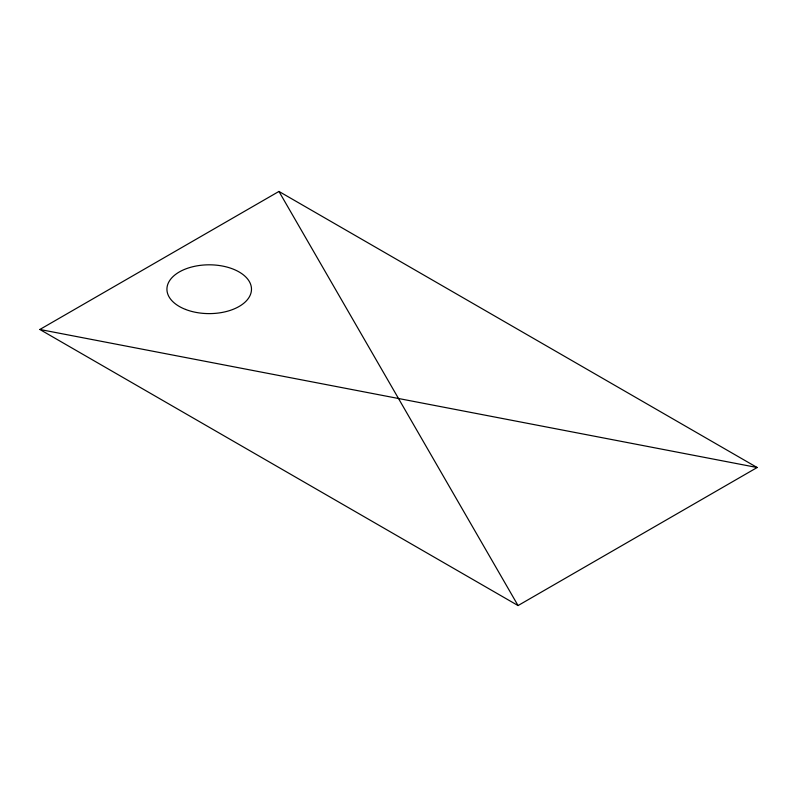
<?xml version="1.0" encoding="UTF-8"?>
<svg xmlns="http://www.w3.org/2000/svg" width="797" height="797" viewBox="0 0 797 797"><rect width="100%" height="100%" fill="white"/><g stroke="black" fill="none" stroke-linecap="round" stroke-linejoin="round"><path stroke-width="1.2" d="M39.85 329.48L278.95 191.439L757.15 467.52L518.05 605.561L39.85 329.48L757.15 467.52M278.95 191.439L518.05 605.561M185.522 309.425A42.271 24.398 0 0 0 251.374 290.955A42.271 24.398 0 0 0 190.742 267.264A42.271 24.398 0 0 0 185.522 309.425"/></g></svg>
